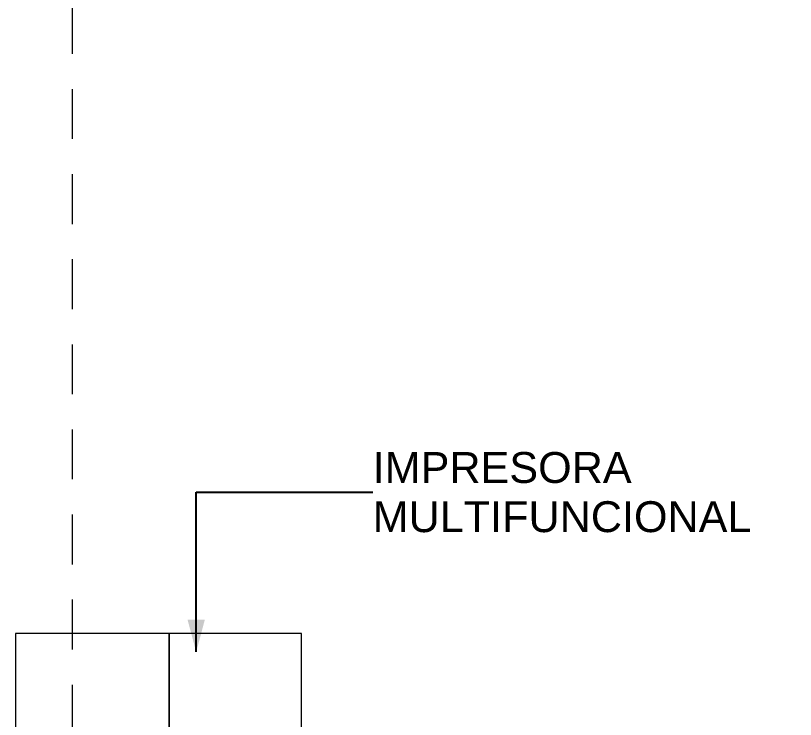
# Model space of a CAD drawing. Header units: inches. Extents: x -38 to 5698, y -33 to 92.
# Drawn here: x 108.909 to 111.118, y 31.448 to 33.443 of the extents above; entities that cross this region are included whole.
import ezdxf

# ---------------------------------------------------------------- set-up
doc = ezdxf.new("R2010")
doc.units = ezdxf.units.IN
doc.header["$MEASUREMENT"] = 0
doc.linetypes.add('Hidden Line', pattern=[0.195611, 0.141111, -0.0545])
for name, color, linetype in [('02 _ ARQ _ ALB _ Mobiliario', 7, 'Continuous'), ('08 _ STR _ EXT _ 09 Vigas', 7, 'Continuous'), ('Notas - Etiquetas', 251, 'Continuous')]:
    doc.layers.add(name, color=color, linetype=linetype)
doc.styles.add('Estilo_Generado_4', font='swisse.ttf')
doc.dimstyles.new('Estilo_Generado__8', dxfattribs={"dimtxt": 0.18, "dimasz": 0.0912, "dimexe": 0.18, "dimexo": 0.0625, "dimgap": 0, "dimtad": 0, "dimtih": 1, "dimtoh": 1, "dimdec": 4, "dimzin": 0, "dimdsep": 46, "dimcen": 0.09, "dimadec": 0, "dimazin": 0, "dimtfac": 1, "dimtdec": 4, "dimtmove": 0, "dimatfit": 3, "dimldrblk": 'ARROWHEAD_5', "dimfxl": 1, "dimtolj": 1, "dimtzin": 0, "dimarcsym": 0})

# ---------------------------------------------------------------- blocks, each defined once
blk = doc.blocks.new('ARROWHEAD_5')
at = {"linetype": 'Continuous', "lineweight": 0}
blk.add_hatch(color=0, dxfattribs=at).paths.add_polyline_path([(-1, 0.2679), (0, 0), (-1, -0.2679)])
at = {"color": 0, "linetype": 'Continuous', "lineweight": 0}
blk.add_line((0, 0), (-1, 0), dxfattribs=at)

msp = doc.modelspace()

# ---------------------------------------------------------------- linework, layer by layer
at = {"layer": '02 _ ARQ _ ALB _ Mobiliario', "color": 175, "linetype": 'Continuous', "lineweight": 13, "flags": 128}
for points in [[(109.3436, 31.6919), (108.9086, 31.6919), (108.9086, 31.0419), (109.3436, 31.0419)], [(109.3436, 31.6919), (109.3436, 31.0419), (109.7186, 31.0419), (109.7186, 31.6919)]]:
    msp.add_lwpolyline(points, close=True, dxfattribs=at)
at = {"layer": '08 _ STR _ EXT _ 09 Vigas', "color": 251, "linetype": 'Hidden Line', "lineweight": 13}
msp.add_line((109.07, 30.2), (109.07, 39.4), dxfattribs=at)

# ---------------------------------------------------------------- texts
at = {"layer": 'Notas - Etiquetas', "color": 8, "linetype": 'Continuous', "lineweight": 35, "insert": (109.9202, 32.0919), "char_height": 0.0875, "width": 1.288982, "attachment_point": 4, "line_spacing_factor": 0.955521, "style": 'Estilo_Generado_4'}
msp.add_mtext('\\A1;{\\pql;\\fSwis721 Ex BT|b0|i0|c0|p34;IMPRESORA MULTIFUNCIONAL}', dxfattribs=at)

# ---------------------------------------------------------------- leaders
at = {"layer": 'Notas - Etiquetas', "color": 8, "linetype": 'Continuous', "lineweight": 13, "annotation_type": 0, "has_hookline": 1, "hookline_direction": 0, "text_width": 1.1974}
msp.add_leader([(109.4202, 31.6394), (109.4202, 32.0919), (109.9202, 32.0919)], dimstyle='Estilo_Generado__8', dxfattribs=at)

doc.saveas('drawing.dxf')
